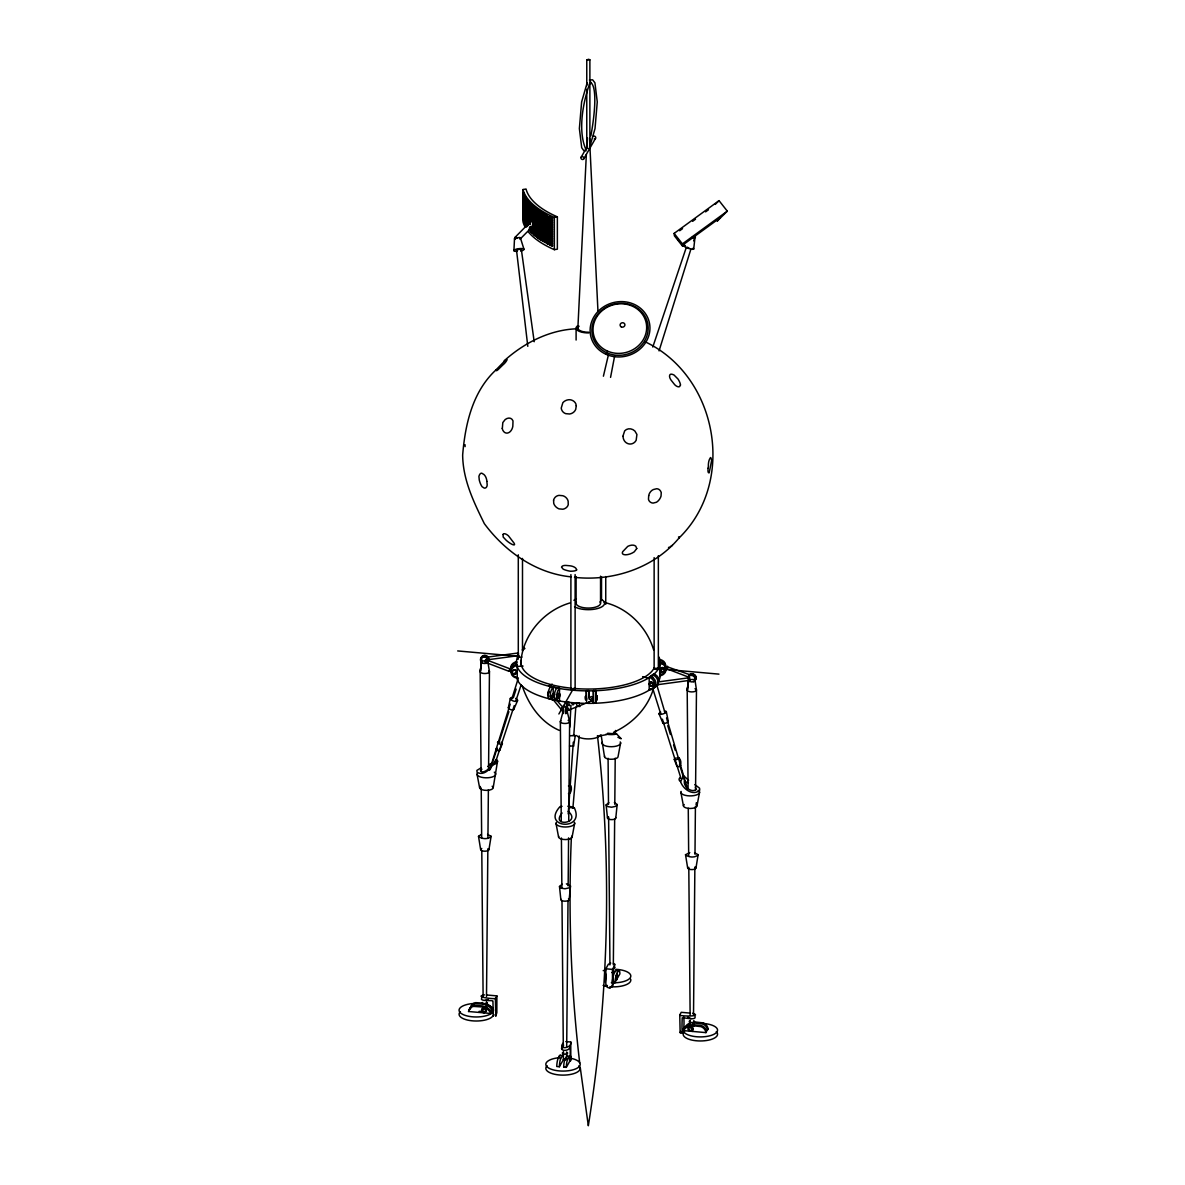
<?xml version="1.0" encoding="UTF-8"?>
<svg xmlns="http://www.w3.org/2000/svg" width="1185" height="1185" viewBox="0 0 1185 1185"><rect width="100%" height="100%" fill="white"/><g stroke="black" fill="none" stroke-linecap="round" stroke-linejoin="round"><path stroke-width="1.5" d="M616.141 977.714L616.156 979.491L617.474 975.151L617.148 979.61L616.911 973.344L618.763 970.278A7.066 1.422 -84.9 0 1 619.888 973.848L614.808 982.735L612.201 982.498A11.983 2.414 -84.9 0 1 614.289 973.107L616.156 970.041A7.066 1.422 -84.9 0 1 617.015 971.107M586.545 700.839L586.294 690.677L588.975 690.633L589.226 699.343M486.413 1007.546L486.457 1002.006M486.502 996.466L487.85 848.815M487.939 837.736L488.383 789.758M488.561 769.45L489.449 671.628L487.598 660.341M566.608 1055.657L566.637 1051.969M566.697 1046.429L568.015 900.63M568.148 885.862L568.578 837.869M568.726 821.264L569.63 721.606L566.845 709.963M613.237 975.951L613.297 970.411M613.341 964.886L614.659 819.072M614.793 804.304L615.208 758.163M615.43 734.167L615.459 730.478M693.432 1025.914L693.462 1022.225M693.521 1014.849L694.869 867.198M694.988 854.281L695.417 806.289M695.565 789.684L696.469 690.011L694.825 678.916M586.471 698.661L586.471 700.172M596.233 698.498L596.173 699.861M559.764 1057.761L559.542 1055.568L558.89 1057.687M596.099 696.365L596.218 697.165M567.452 709.297L566.904 706.275L566.504 713.266M571.377 837.306C568.104 912.48 570.903 987.935 579.672 1062.649M586.516 702.038L586.294 703.179M589.197 701.994L588.975 703.135M615.948 977.995L616.244 976.707M616.837 977.506L616.867 979.047M513.92 250.687L514.497 238.763M577.865 328.275L586.338 154.583M586.605 149.029L587.153 137.949M689.255 678.531L689.596 677.716L689.937 680.338L658.238 684.604L658.356 681.908L689.477 677.716M569.792 727.205L570.992 705.105M572.962 705.09L573.051 703.668L571.496 703.431M586.338 696.143L586.501 699.076M572.873 808.185L579.184 735.929M569.452 1059.005L570.829 1056.576L570.533 1060.975L569.955 1056.487L569.541 1060.945L570.029 1059.923M568.207 813.947L573.303 742.18M573.821 734.818L575.792 707.208M601.121 734.996L604.498 756.697M518.423 654.772L518.289 655.66L487.153 659.838M569.155 899.474L570.503 886.113L566.386 883.847M615.8 817.917L617.163 804.556L614.378 802.497M615.978 977.432L616.6 975.077L616.141 978.04M622.954 436.11L624.673 430.866A7.658 6.903 50.8 0 1 634.893 431.044L636.923 434.48L636.152 440.346A7.643 7.036 87.3 0 1 628.139 443.738L626.435 442.909A7.643 7.036 87.3 0 1 623.058 436.287M568.444 793.698C571.407 794.439 572.799 785.137 569.467 785.433M481.599 661.778L480.281 671.303L481.821 660.371M688.618 680.16L687.3 689.685L688.841 678.753M497.552 761.14L493.212 787.581M567.378 710.215L567.082 711.904M520.733 664.429C521.785 635.93 543.056 610.823 570.044 602.928M481.584 662L480.177 671.776L481.08 771.42M688.603 680.383L687.196 690.159L688.085 787.951M465.009 444.671L465.113 446.612M558.757 695.639L558.594 694.292L557.72 695.091M590.13 699.683L591.493 698.661L592.796 700.394L568.133 710.348M693.714 248.954L695.077 236.57L693.684 240.851M518.438 653.202L518.319 655.646M569.541 746.017L573.599 746.032L575.288 735.604L573.229 735.07M488.961 849.512L491.108 836.314L487.583 834.433M695.995 867.894L698.128 854.681L694.603 852.815M480.651 849.645L478.503 836.329L481.273 834.447M491.108 836.314C488.62 839.676 481.406 839.187 478.503 836.329M687.67 868.027L685.523 854.711L689.774 852.607M698.128 854.681C695.639 858.058 688.426 857.57 685.523 854.711M567.037 703.668L566.623 704.527L566.993 701.994M496.322 369.587L496.174 370.327A7.599 1.303 -53.6 0 0 498.633 369.113L502.633 365.173A7.614 1.985 -39.1 0 0 506.736 360.329A7.614 0.889 -35.3 0 0 505.565 360.062L496.322 369.587C472.578 391.331 465.172 424.186 462.654 455.04C462.935 479.895 473.63 501.803 484.324 523.622C504.914 551.455 535.99 573.466 571.066 576.843M574.503 577.332C612.912 581.628 654.046 568.015 679.049 537.99L679.183 537.249A7.599 1.303 -53.6 0 0 678.501 537.027M572.148 836.788L574.695 823.175M620.629 742.876L618.081 756.489A6.799 2.681 0 0 1 610.675 759.259A6.799 2.681 0 0 1 604.661 756M697.032 805.681L699.58 792.069M610.556 377.378L614.674 355.796M590.841 135.845C593.611 121.64 598.321 87.542 590.56 82.358M508.35 707.8L510.305 698.587M586.768 85.587L586.768 59.887L588.664 59.265L589.878 59.842L589.878 147.947L588.782 148.555M589.878 59.842L586.768 59.887M587.271 148.421L587.182 147.562M565.837 1059.908L563.482 1059.568L564.519 1058.783M603.402 376.208L608.438 354.789M509.817 670.177L509.002 671.273L509.817 668.947M560.475 721.265L563.482 709.963M679.079 758.044C682.338 760.888 680.842 769.198 677.168 765.984M560.846 899.608L559.483 886.469L562.208 884.217M570.503 886.113L568.918 887.921L565.023 888.765L561.112 888.172L559.483 886.469M607.49 818.05L606.127 804.911L608.868 802.675M617.163 804.556L615.563 806.363L611.682 807.222L607.772 806.615L606.127 804.911M563.63 1045.126C556.343 1051.732 570.755 1052.339 570.237 1045.703L570.237 1055.613M610.734 963.138L608.29 964.323L605.846 968.797L605.846 984.735A3.392 3.051 29.8 0 0 609.979 987.875L611.964 986.305A3.392 3.051 29.8 0 0 613.015 984.35L613.015 971.137L614.645 966.471M494.026 1014.79L493.316 1016.034L492.93 1001.014C492.071 999.918 478.947 1001.799 481.806 997.977M680.857 1031.424L680.146 1032.668L679.76 1014.908L681.256 1012.316L689.833 1013.071M489.538 770.354L510.217 704.083M511.846 698.854L518.378 677.924M659.053 350.893L690.914 249.072M490.412 769.05L497.122 748.194M498.796 742.98L508.883 711.681M513.357 697.772L516.156 689.092M495.3 762.755L514.275 705.579M516.008 700.379L521.178 684.782M652.787 347.042L686.233 247.635M566.845 710.274L565.749 711.37M533.931 221.832L532.006 220.129L515.045 237.356L515.875 238.066M499.655 750.386L502.307 743.825M589.582 83.854C582.59 103.613 578.087 130.617 585.538 148.629M589.582 147.518L595.018 128.602L597.27 101.925L594.929 82.817L592.604 79.795L589.434 80.047M563.423 712.259C561.572 714.585 562.416 704.334 563.897 706.66M513.727 709.43L517.534 700.779M589.982 697.461L591.271 696.543L592.559 697.432M587.197 82.713L581.628 101.91L579.376 128.587L581.702 147.695L583.731 150.569L586.279 150.762M652.787 690.781C646.403 709.682 631.412 724.287 613.46 732.374M552.832 697.002L551.958 695.165L550.181 695.98L561.409 709.711L563.379 709.178M606.068 974.263L606.113 978.247M654.653 686.604L653.661 687.315M581.124 157.249L587.464 146.17M583.746 158.909A1.555 1.392 29.8 0 0 582.442 156.657A1.555 1.392 29.8 0 0 581.124 158.672A1.555 1.392 29.8 0 0 583.746 158.909L595.522 138.334M481.184 767.791L476.888 770.413L477.096 772.368C484.902 776.605 492.264 766.813 495.286 760.607M558.89 713.992L573.022 689.285M469.156 1010.464L468.564 1011.501L491.138 1013.501L491.716 1012.464A11.983 10.739 29.8 0 0 482.428 1005.917L474.163 1005.369A7.066 6.34 29.8 0 0 469.156 1010.464L468.564 1011.501A7.066 6.34 29.8 0 1 473.57 1006.406L481.836 1006.939A11.983 10.739 29.8 0 1 491.138 1013.501M484.354 1004.406A11.983 10.739 29.8 0 0 483.391 1004.213L475.141 1003.665A7.066 6.34 29.8 0 0 470.134 1008.761L470.726 1007.739A7.066 6.34 29.8 0 1 475.718 1002.643L482.325 1003.043M496.885 995.889L496.841 1012.657L495.774 1016.256L495.389 998.496L496.885 995.889L487.183 995.03M489.227 1010.464L492.693 1010.775L493.286 1009.738A11.983 10.739 29.8 0 0 484.946 1003.384M694.854 784.633L699.55 788.173L699.742 790.202C692.914 796.468 682.797 788.869 680.545 781.537L683.789 775.849L688.618 780.367M563.334 1042.918C556.861 1049.91 572.192 1048.784 570.785 1042.015L565.837 1041.571M611.401 987.268A3.392 3.051 29.8 0 0 612.467 985.313L612.467 969.374L615.119 964.516L613.371 963.212M561.142 1055.391A11.983 2.414 -84.9 0 0 559.735 1055.554L557.883 1058.99A7.066 1.422 -84.9 0 0 556.743 1066.5L559.364 1066.737L563.601 1059.331M568.237 1056.294A11.983 2.414 -84.9 0 0 566.667 1056.161L564.801 1059.612A7.066 1.422 -84.9 0 0 563.675 1067.122L566.282 1067.344L571.377 1058.457L573.54 1058.96A17.197 6.769 0 0 1 573.821 1069.581A17.197 6.769 0 0 1 547.514 1067.241A17.197 6.769 0 0 1 559.364 1057.701M609.979 987.875L611.964 986.305M683.36 1030.609L683.952 1029.587A11.983 10.739 29.8 0 1 693.24 1024.669L701.505 1025.603A7.066 6.34 29.8 0 1 706.512 1031.587L705.919 1032.609L683.36 1030.609A11.983 10.739 29.8 0 1 692.662 1025.706L700.928 1026.625A7.066 6.34 29.8 0 1 705.919 1032.609L706.512 1031.587M692.321 1023.099A11.983 10.739 29.8 0 1 694.217 1022.981L702.483 1023.899A7.066 6.34 29.8 0 1 707.489 1029.883L708.067 1028.847A7.066 6.34 29.8 0 0 703.075 1022.877L694.81 1021.944A11.983 10.739 29.8 0 0 693.847 1021.974M707.489 1029.883L708.067 1028.847M470.134 1008.761L470.726 1007.739M695.506 237L692.618 236.733M575.199 735.722L569.748 735.707M573.599 746.032L572.725 745.632M570.77 785.862L568.459 785.966M515.653 672.384L514.897 673.036M482.917 1009.383L482.828 1010.864M562.09 812.984C549.796 827.634 582.353 823.427 568.193 811.34M682.664 246.302L685.063 243.34L719.591 218.173L717.206 221.121L727.309 211.152L719.043 200.65L674.146 233.386L674.398 235.8L682.664 246.302L682.412 243.888L674.146 233.386M695.136 1016.626C696.336 1021.04 683.775 1017.16 682.219 1017.856C681.034 1045.377 685.123 1029.098 683.715 1016.908M589.449 84.135L590.871 82.254M552.788 693.847L554.832 694.277L554.121 695.921M495.76 759.57L497.063 760A11.154 4.399 0 0 1 494.604 764.295L492.856 764.873M679.049 537.99C736.951 481.584 717.503 375.556 644.625 341.547M615.015 967.656L613.4 968.649M561.631 1048.606L562.519 1047.881M504.158 360.832C523.844 343.013 549.707 329.697 576.814 328.793M520.052 239.163L532.88 226.142M715.251 204.398L719.043 200.65M689.507 1027.869L691.314 1027.721L691.433 1029.676M650.713 683.167L652.579 683.449L652.461 685.152M486.043 661.793L484.621 661.289L485.806 659.645L509.624 668.695M481.91 769.169L480.443 770.428C483.287 777.079 499.122 758.948 487.761 766.473M650.432 688.855L649.187 689.788L649.187 677.302L653.735 673.88A6.829 5.555 53.1 0 1 659.26 681.271M679.672 230.749L682.545 228.646M692.618 221.314L695.506 219.21M705.579 211.863L708.452 209.775M682.412 243.888L727.309 211.152M689.833 674.724L667.022 666.74L667.022 668.858L688.915 677.242M686.767 1026.003L684.5 1027.528A17.197 6.769 0 0 0 695.136 1036.594A17.197 6.769 0 0 0 717.132 1031.631A17.197 6.769 0 0 0 702.675 1023.44M672.413 545.352L670.651 546.448M568.859 710.511L568.622 708.171L567.467 709.222M549.025 685.996L552.166 684.115M492.264 762.933L488.635 764.932M519.726 238.54L520.378 238.096A3.2 0.815 -8 0 0 519.356 237.474L514.527 238.54A3.2 0.815 -8 0 0 515.031 239.074M520.689 250.168C522.703 248.435 514.645 249.65 517.46 250.627M488.398 999.622L485.095 1000.318M484.65 1011.353L483.673 1011.457M552.314 697.432L550.329 696.913M592.174 701.046L590.811 700.839M515.045 237.356L517.371 237.741L515.297 238.777M598.499 736.107L606.601 734.626M617.903 737.307L621.207 738.744L616.674 734.033L614.6 734.404A11.154 4.399 0 0 1 606.098 734.107M562.045 806.318L559.957 806.689C540.686 828.122 585.42 831.485 574.384 807.977L572.918 807.281A11.154 4.399 0 0 0 567.808 806.23M525.029 226.927A124.232 48.941 0 0 1 523.015 221.832L523.015 189.541L526.036 189.007A124.232 48.941 0 0 0 557.365 216.855L557.365 249.161L554.343 249.679A124.232 48.941 0 0 1 528.377 231.919M523.015 189.541A124.232 48.941 0 0 0 554.343 217.388L557.365 216.855M548.033 244.199L547.322 215.655L547.322 243.843L551.055 243.68M488.472 656.979L518.408 652.965M693.669 679.509L691.433 679.523M517.638 666.385L523.074 666.088M509.106 671.362L485.095 662.178M667.022 668.858L667.54 666.207M484.532 994.852C472.43 997.103 495.745 999.266 495.389 998.496M689.818 680.338L689.389 679.553M679.746 765.021L680.738 765.303M593.389 690.574L593.463 703.386L593.389 690.574L596.07 690.529L596.129 703.342L596.07 699.446M593.389 703.06L596.07 703.016M574.918 703.742L573.051 703.668M694.469 236.941L693.669 236.881M485.198 661.186L482.428 660.756M457.691 650.935L519.311 656.401M653.705 668.34L718.954 674.132M577.599 706.275L579.969 706.527A6.829 1.378 -84.9 0 1 579.435 705.401M607.668 733.234L616.674 734.033M568.978 807.489L574.384 807.977M605.846 968.797L612.467 969.374M679.76 1014.908C678.25 1016.33 704.083 1016.923 692.588 1013.264M479.11 1011.353L482.428 1011.649M679.997 1032.476L682.456 1032.698M680.323 1032.653L682.782 1032.861M563.675 1067.122L566.282 1067.344A7.066 1.422 -84.9 0 1 567.422 1059.834L569.274 1056.398A11.983 2.414 -84.9 0 1 571.377 1058.457M691.077 1018.641L687.863 1017.322M553.202 699.505L550.832 699.002A6.829 2.918 -78.3 0 1 547.944 694.928A6.829 2.918 -78.3 0 1 550.832 686.515L559.498 688.292L559.498 700.794L557.128 700.305A6.829 2.918 -78.3 0 1 556.358 700.557M550.832 686.515L553.202 687.004L553.202 694.143M642.611 676.665L647.869 678.027M604.217 602.395C627.828 607.89 646.625 626.791 653.616 649.78M688.885 247.946L686.974 247.117M688.411 782.648L684.263 781.641C683.938 787.003 691.359 793.076 696.202 789.58L695.402 787.329M663.037 668.37L663.793 668.977M552.491 218.958L550.092 217.862A124.232 48.941 0 0 1 523.844 194.533L523.429 192.429L523.577 221.077M552.491 220.721L550.092 219.625A124.232 48.941 0 0 1 523.844 196.295L523.266 192.755M552.491 222.484L550.092 221.388A124.232 48.941 0 0 1 523.844 198.058L523.266 196.28L523.844 199.821A124.232 48.941 0 0 0 550.092 223.15L552.491 224.246M552.491 226.009L550.092 224.913A124.232 48.941 0 0 1 523.844 201.583L523.266 199.791L523.844 203.346A124.232 48.941 0 0 0 550.092 226.661L552.491 227.772M552.491 229.535L550.092 228.424A124.232 48.941 0 0 1 523.844 205.109L523.266 203.316L523.844 206.857A124.232 48.941 0 0 0 550.092 230.186L552.491 231.297M552.491 233.06L550.092 231.949A124.232 48.941 0 0 1 523.844 208.619L523.266 206.842L523.844 210.382A124.232 48.941 0 0 0 530.554 220.351M552.491 234.823L550.092 233.712A124.232 48.941 0 0 1 533.043 222.736M552.491 236.57L550.092 235.474A124.232 48.941 0 0 1 533.043 224.498M552.491 238.333L550.092 237.237A124.232 48.941 0 0 1 533.043 226.261M552.491 240.096L550.092 239A124.232 48.941 0 0 1 533.043 228.024M552.491 241.858L550.092 240.762A124.232 48.941 0 0 1 530.554 227.387M552.491 243.621L550.092 242.525A124.232 48.941 0 0 1 530.554 229.149M552.491 245.384L550.092 244.273A124.232 48.941 0 0 1 530.554 230.912M559.409 730.434C540.656 722.287 528.688 704.927 522.289 686.1M486.043 659.675L486.502 660.549M535.294 207.982L535.768 236.57L535.768 208.382M680.545 781.537L679.583 780.708A11.154 4.399 0 0 1 680.353 777.36M563.542 711.37L563.142 710.585M529.191 230.379L529.562 227.268M563.379 707.949L561.66 707.741L561.201 709.489M552.832 695.773L562.208 706.601M523.844 193.762L523.889 222.01L523.577 192.903M524.511 195.184L524.718 223.817L524.096 194.281L524.303 222.913M659.008 713.755L662.845 722.998M674.265 759.392L676.946 766.369M520.408 237.874L523.977 249.28M653.024 689.359L660.726 713.903M662.385 719.162L681.108 778.782M667.747 725.709L670.414 734.507M673.628 745.054L675.243 750.327M679.523 764.384L687.019 788.988M657.186 686.278L664.992 712.703M666.548 717.991L687.359 788.469M666.34 711.696L668.296 721.472M680.886 792.365L683.434 805.904M556.017 823.471L558.565 836.995M477.066 774.279L479.614 787.803M521.267 248.909L534.198 341.724M597.462 735.633C612.304 865.287 608.912 996.911 588.323 1125.75L580.324 1068.07M516.453 249.591L527.799 346.331M502.336 428.466L502.81 422.571L505.195 419.534A7.658 5.407 -59.8 0 1 513.001 420.942L512.824 426.333A7.821 5.436 -80.7 0 1 509.046 432.495L507.654 433.043A7.821 5.436 -80.7 0 1 502.188 428.363M659.778 663.333A6.829 6.266 -5.8 0 1 666.014 669.481A6.829 6.266 -5.8 0 1 659.778 675.82L659.675 662.267A6.829 6.266 -5.8 0 1 664.104 672.695M659.778 675.82L659.675 674.769A6.829 6.266 -5.8 0 0 662.83 673.717M517.267 665.585A6.829 6.266 -5.8 0 0 511.031 671.925A6.829 6.266 -5.8 0 0 517.267 678.087L517.149 664.533A6.829 6.266 -5.8 0 0 511.135 672.413M517.149 677.02L517.267 678.087M589.493 137.904L597.966 311.344M596.233 696.691L596.218 697.476M596.248 697.21L596.277 698.928M585.597 697.965C585.508 704.66 585.538 691.373 585.434 698.143M688.263 808.244L688.692 856.222M688.796 867.287L690.129 1014.893M690.188 1020.433L690.233 1025.973M608.083 758.282L608.497 804.408M608.616 817.324L609.949 964.931M560.357 721.739L561.26 821.383M561.409 837.988L561.868 887.802M561.986 900.719L563.305 1046.488M563.349 1052.028L563.423 1059.405M481.228 788.025L481.673 837.839M481.791 850.756L483.11 996.526M694.217 1022.981L694.217 1025.84M692.662 1025.706L692.662 1031.439M658.356 555.691L658.356 668.533M654.135 557.617L654.135 668.592M652.491 678.383L652.491 674.813A6.829 5.555 53.1 0 1 658.016 682.204M605.742 576.547L605.742 604.291M601.521 576.621L601.521 600.662M600.543 576.191L600.543 603.061M596.07 690.529L596.07 695.876M588.975 690.633L588.975 697.772M586.768 89.26L586.768 148.006M586.294 690.677L586.294 696.039M576.103 328.304L576.103 340.051M576.103 576.591L576.103 603.446M575.125 574.577L575.125 689.255M570.903 574.636L570.903 689.329M570.785 1042.015L570.785 1057.953A3.392 3.051 29.8 0 1 570.622 1058.694M566.667 1056.161L566.667 1059.034M554.343 217.388L554.343 249.679M532.45 221.388L532.45 205.538L532.88 234.126L532.45 224.913M532.021 220.973L531.591 204.709L531.591 220.558M532.021 226.261L532.021 233.297L531.591 227.609M531.147 221.906L530.717 203.879L530.717 221.491M531.147 227.194L531.147 232.482L530.717 226.779M530.317 222.839L529.947 203.035L529.947 224.172M530.317 226.365L530.317 231.638L529.947 227.698M529.562 223.758L529.191 202.191L529.191 223.328M528.806 224.661L528.436 201.346L528.436 224.246M528.095 223.817L527.784 200.487L527.784 225.135M527.458 226.468L527.132 199.613L527.132 226.039M526.807 225.594L526.495 198.754L526.495 226.927M522.496 558.431L522.496 650.92M518.289 554.802L518.289 656.534M658.875 656.979A71.959 28.351 0 0 1 587.449 690.87A71.959 28.351 0 0 1 518.126 656.297M521.948 657.068A2.103 0.83 0 0 1 518.956 657.112A2.103 0.83 0 0 1 518.837 655.942M653.987 668.355A67.308 26.514 0 0 1 573.525 688.396M571.629 688.218A67.308 26.514 0 0 1 521.296 660.134M649.187 677.302A6.829 5.555 53.1 0 1 654.712 684.693A6.829 5.555 53.1 0 1 649.187 689.788M658.534 684.1A6.829 5.555 53.1 0 1 655.201 686.367M559.498 700.794A6.829 2.918 -78.3 0 1 556.594 696.721A6.829 2.918 -78.3 0 1 559.498 688.292L557.128 687.804A6.829 2.918 -78.3 0 0 554.61 698.928M600.336 735.115A12.324 4.858 0 0 1 588.812 738.907A12.324 4.858 0 0 1 576.562 735.5M664.415 711.133A3.807 1.229 -16.9 0 1 665.555 712.733A3.807 1.229 -16.9 0 1 659.941 714.318A3.807 1.229 -16.9 0 1 660.741 712.17M667.436 721.043A2.829 0.904 -16.9 0 1 667.555 722.346A2.829 0.904 -16.9 0 1 663.704 723.428A2.829 0.904 -16.9 0 1 663.585 722.124M677.227 757.748A2.503 0.8 -16.9 0 1 678.679 758.622A2.503 0.8 -16.9 0 1 674.739 759.733A2.503 0.8 -16.9 0 1 675.983 758.104M515.697 698.395A3.807 1.659 17.8 0 1 516.63 701.327A3.807 1.659 17.8 0 1 510.853 699.58A3.807 1.659 17.8 0 1 512.912 697.535M513.683 708.763A2.829 1.229 17.8 0 1 512.305 709.919A2.829 1.229 17.8 0 1 508.898 708.674A2.829 1.229 17.8 0 1 509.091 707.075M501.107 742.254A2.503 1.081 17.8 0 1 501.729 744.195A2.503 1.081 17.8 0 1 497.922 743.039A2.503 1.081 17.8 0 1 499.27 741.706M499.107 749.379A1.97 0.859 17.8 0 1 498.944 750.712A1.97 0.859 17.8 0 1 496.1 749.675A1.97 0.859 17.8 0 1 497.256 748.713M695.343 867.079A4.162 1.644 0 0 1 692.544 869.568A4.162 1.644 0 0 1 687.774 867.598M690.218 1022.833A11.983 10.739 29.8 0 0 685.508 1026.847L684.915 1027.884A11.983 10.739 29.8 0 1 690.5 1023.529M716.273 1031.617A17.197 6.769 0 0 1 700.291 1040.963A17.197 6.769 0 0 1 684.5 1031.572M696.262 689.537A4.636 1.822 0 0 1 691.418 691.907A4.636 1.822 0 0 1 687.73 689.24M694.973 688.737A4.636 1.822 0 0 1 695.758 689.107M660.356 664.548A2.237 2.059 -5.8 0 1 660.741 664.148M663.556 671.377A2.237 2.059 -5.8 0 1 660.356 669.584A2.237 2.059 -5.8 0 1 663.511 667.644A2.237 2.059 -5.8 0 1 664.044 671.066M661.141 672.68A6.829 6.266 -5.8 0 1 659.497 673.036M665.718 666.681A6.829 6.266 -5.8 0 0 659.497 660.534L659.378 659.482A6.829 6.266 -5.8 0 1 665.407 667.17M658.149 679.316A2.237 1.822 53.1 0 1 658.282 681.834M649.898 684.575A2.237 1.822 53.1 0 1 651.498 681.967A2.237 1.822 53.1 0 1 653.602 684.974A2.237 1.822 53.1 0 1 650.565 685.523M657.823 683.701A6.829 5.555 53.1 0 1 653.957 687.3M650.432 676.368A6.829 5.555 53.1 0 1 655.912 682.975A6.829 5.555 53.1 0 1 651.898 688.841M658.06 681.434A6.829 6.118 29.8 0 0 659.127 678.62L658.534 679.657A6.829 6.118 29.8 0 1 658.193 681.138M693.61 1020.744A2.622 1.037 0 0 1 693.758 1022.196A2.622 1.037 0 0 1 690.055 1022.255A2.622 1.037 0 0 1 689.907 1020.803M698.143 790.247A9.347 3.688 0 0 1 691.818 795.846A9.347 3.688 0 0 1 681.108 791.417M696.336 802.689A6.118 2.414 0 0 1 696.202 803.312M695.98 804.363A6.799 2.681 0 0 1 690.5 808.466A6.799 2.681 0 0 1 684.219 804.541M655.72 685.523A6.829 6.118 29.8 0 1 653.32 687.389M655.853 685.226A6.829 6.118 29.8 0 1 652.728 688.411M688.929 1029.854A2.237 2 29.8 0 1 689.996 1026.625A2.237 2 29.8 0 1 692.736 1029.187A2.237 2 29.8 0 1 689.344 1030.254M688.144 678.368A3.54 3.17 29.8 0 1 693.062 675.85A3.54 3.17 29.8 0 1 693.817 681.36A3.54 3.17 29.8 0 1 688.263 679.212M689.048 677.85A3.54 3.17 29.8 0 1 693.269 674.235A3.54 3.17 29.8 0 1 694.825 679.82M688.485 678.101A4.014 3.599 29.8 0 1 693.284 673.998A4.014 3.599 29.8 0 1 695.047 680.338M687.774 678.131A4.014 3.599 29.8 0 1 693.669 675.45A4.014 3.599 29.8 0 1 693.669 681.849M689.744 681.508A4.014 3.599 29.8 0 1 688.307 680.027M610.527 986.912A3.392 3.051 29.8 0 1 609.712 986.927M607.461 985.905A3.392 3.051 29.8 0 1 606.927 985.268M615.622 817.502A4.162 1.644 0 0 1 610.734 819.59A4.162 1.644 0 0 1 608.586 816.88M605.268 981.891A11.983 2.414 -84.9 0 1 606.142 976.381M615.933 969.33A17.197 6.769 0 0 1 630.672 976.944A17.197 6.769 0 0 1 611.312 982.75M603.209 970.648A17.197 6.769 0 0 1 605.757 970.011M630.687 979.225A17.197 6.769 0 0 1 611.312 986.794M606.987 986.32A17.197 6.769 0 0 1 603.106 985.431M614.808 982.735A11.983 2.414 -84.9 0 1 616.911 973.344M613.43 970.767A2.622 1.037 0 0 1 614.111 971.893A2.622 1.037 0 0 1 611.756 972.559M620.214 741.928A9.347 3.688 0 0 1 611.667 746.713A9.347 3.688 0 0 1 602.173 742.225M568.504 898.66A4.162 1.644 0 0 1 565.704 901.163A4.162 1.644 0 0 1 560.935 899.178M578.917 1065.789A17.197 6.769 0 0 1 562.949 1075.121A17.197 6.769 0 0 1 547.159 1065.745M559.364 1066.737A7.066 1.422 -84.9 0 1 560.49 1059.227L562.357 1055.776A11.983 2.414 -84.9 0 1 563.379 1055.257M568.133 720.332A4.636 1.822 0 0 1 568.667 722.791A4.636 1.822 0 0 1 562.49 723.206A4.636 1.822 0 0 1 560.89 720.821M565.986 713.696A4.014 0.815 -84.9 0 1 565.349 710.615A4.014 0.815 -84.9 0 1 566.297 705.919A4.014 0.815 -84.9 0 1 567.111 708.186M563.467 713.474A4.014 0.815 -84.9 0 1 563.068 707.978A4.014 0.815 -84.9 0 1 564.549 707.06M558.268 697.521A2.237 0.963 -78.3 0 1 557.187 695.728A2.237 0.963 -78.3 0 1 558.802 693.403A2.237 0.963 -78.3 0 1 558.787 696.78M548.062 695.654A2.237 0.963 -78.3 0 1 547.87 693.106A2.237 0.963 -78.3 0 1 549.188 691.388M548.596 693.551A2.237 0.963 -78.3 0 1 549.188 692.055M555.661 700.409A6.829 2.918 -78.3 0 1 555.069 699.846M552.447 699.757A6.829 2.918 -78.3 0 1 550.329 694.632A6.829 2.918 -78.3 0 1 553.202 687.004M579.272 704.305A6.829 1.378 -84.9 0 1 579.184 702.912L576.577 702.69A6.829 1.378 -84.9 0 0 577.065 705.934M567.215 1052.532A2.622 1.037 0 0 1 566.4 1053.954A2.622 1.037 0 0 1 562.786 1053.643A2.622 1.037 0 0 1 563.601 1052.206M574.281 822.227A9.347 3.688 0 0 1 565.734 826.997A9.347 3.688 0 0 1 556.239 822.508M571.851 836.092A6.799 2.681 0 0 1 565.63 839.572A6.799 2.681 0 0 1 558.727 836.299M488.783 849.082A4.162 1.644 0 0 1 483.895 851.171A4.162 1.644 0 0 1 481.762 848.46M486.798 1004.85A17.197 6.769 0 0 1 492.13 1012.819L489.879 1014.345A17.197 6.769 0 0 1 461.35 1013.575A17.197 6.769 0 0 1 474.104 1003.488M493.316 1015.16A17.197 6.769 0 0 1 471.763 1020.774A17.197 6.769 0 0 1 460.417 1011.635M485.302 1004.687A11.983 10.739 29.8 0 1 492.693 1010.775M486.591 1002.362A2.622 1.037 0 0 1 486.739 1003.813A2.622 1.037 0 0 1 483.036 1003.873A2.622 1.037 0 0 1 482.887 1002.421M488.738 670.725A4.636 1.822 0 0 1 484.991 673.539A4.636 1.822 0 0 1 480.71 670.858M515.505 676.724A6.829 6.266 -5.8 0 1 511.742 673.835M511.55 672.102A6.829 6.266 -5.8 0 1 510.942 670.666M510.735 669.14A6.829 6.266 -5.8 0 1 516.971 662.785L516.867 661.734A6.829 6.266 -5.8 0 0 510.839 669.614M518.363 658.045A2.237 1.822 53.1 0 1 518.497 655.572M518.112 659.408A6.829 5.555 53.1 0 1 518.112 653.453M522.274 649.898A6.829 5.555 53.1 0 1 524.748 648.713M522.644 650.047A6.829 5.555 53.1 0 1 524.659 648.195M492.16 786.262A6.799 2.681 0 0 1 486.679 790.365A6.799 2.681 0 0 1 480.384 786.455M494.308 772.161A9.347 3.688 0 0 1 487.998 777.76A9.347 3.688 0 0 1 477.288 773.316M486.457 1004.524A2.237 2 29.8 0 1 487.865 1005.502M486.65 1004.184A2.237 2 29.8 0 1 488.309 1005.665M487.257 662.148A3.54 3.17 29.8 0 1 481.436 661.882A3.54 3.17 29.8 0 1 483.658 657.008A3.54 3.17 29.8 0 1 487.598 661.393A3.54 3.17 29.8 0 0 486.768 656.223M481.717 659.438A3.54 3.17 29.8 0 1 481.717 657.749M482.058 656.994A3.54 3.17 29.8 0 1 482.606 656.371M483.317 655.912A3.54 3.17 29.8 0 1 485.939 655.823M482.413 663.096A4.014 3.599 29.8 0 1 481.362 657.423A4.014 3.599 29.8 0 1 487.376 657.971A4.014 3.599 29.8 0 1 486.339 663.452M481.54 660.623A4.014 3.599 29.8 0 1 482.695 655.853A4.014 3.599 29.8 0 1 487.939 656.964A4.014 3.599 29.8 0 1 487.716 661.941M693.032 248.198A5.081 1.022 18 0 1 691.684 249.206A5.081 1.022 18 0 1 685.182 247.013A5.081 1.022 18 0 1 685.404 245.621M691.773 237.504A2.207 1.348 17.9 0 0 692.988 237.815L694.558 237.444A2.992 1.837 17.9 0 0 695.047 236.274M516.779 251.442A5.081 1.318 -7.3 0 1 515.12 249.576A5.081 1.318 -7.3 0 1 523.118 248.731A5.081 1.318 -7.3 0 1 520.63 251.042M669.407 547.115A7.614 0.889 -35.3 0 1 668.503 547.5M593.137 136.393A1.555 1.392 29.8 0 1 595.611 137.09A1.555 1.392 29.8 0 1 594.203 138.926M679.405 241.547A3.466 1.303 53.9 0 1 677.509 238.674M530.554 222.113A124.232 48.941 0 0 1 523.844 212.145L523.266 210.367L523.844 213.907A124.232 48.941 0 0 0 530.554 223.876M528.377 223.195A124.232 48.941 0 0 1 523.844 215.67L523.266 213.893L523.844 217.433A124.232 48.941 0 0 0 528.377 224.957M526.525 224.246A124.232 48.941 0 0 1 523.844 219.195L523.266 217.403L523.844 220.958A124.232 48.941 0 0 0 526.525 226.009M657.231 667.822A2.103 0.83 0 0 1 658.03 669.007A2.103 0.83 0 0 1 654.964 669.214A2.103 0.83 0 0 1 654.698 667.999M573.999 688.559A2.103 0.83 0 0 1 574.681 689.803A2.103 0.83 0 0 1 571.451 689.848A2.103 0.83 0 0 1 571.881 688.589M602.069 599.832A16.264 6.414 0 0 1 597.018 608.675A16.264 6.414 0 0 1 574.577 606.69M573.925 600.277A16.264 6.414 0 0 1 576.369 598.914M599.995 601.832A12.235 4.814 0 0 1 588.812 608.068A12.235 4.814 0 0 1 576.399 602.202M650.743 689.122A71.959 28.351 0 0 1 587.804 703.372M584.383 703.327A71.959 28.351 0 0 1 556.535 700.453M553.054 699.728A71.959 28.351 0 0 1 516.675 677.642M660.223 673.895A71.959 28.351 0 0 1 658.519 681.256M588.738 332.23A10.458 4.118 0 0 1 579.065 326.201M588.812 332.926A12.235 4.814 0 0 1 577.495 325.875M576.265 405.759L575.717 409.403A7.599 7.347 -16.5 0 1 569.6 413.995L565.719 413.654A7.599 7.036 -46.3 0 1 561.231 408.114L562.845 402.693A7.614 6.399 -22.9 0 1 569.941 399.715A7.614 6.636 -6.5 0 1 575.836 403.848L576.265 405.759M597.166 698.913L597.107 700.098L597.033 695.625L597.166 698.913M486.857 481.347L487.198 484.917A7.584 4.044 64.2 0 1 484.295 488.116L482.162 486.783A7.584 2.518 72.6 0 1 479.258 479.969L478.918 476.4A7.584 3.288 87.1 0 1 481.821 473.215L483.954 474.533A7.584 4.814 80.2 0 1 486.857 481.347M648.699 495.715L648.476 499.24A7.584 5.881 -41.3 0 0 653.083 503.092L656.446 502.262A7.584 4.918 -56.6 0 0 661.037 496.115L661.245 492.59A7.584 5.703 -74.1 0 0 656.653 488.738L653.291 489.568A7.584 6.666 -60.5 0 0 648.699 495.715M708.141 468.193L707.978 469.897A7.584 2 -74.7 0 0 709.178 472.8L711.637 460.565A7.584 1.007 85.2 0 0 710.437 457.662L709.563 459.188A7.584 2.77 -89 0 0 708.363 466.268L708.141 468.193M553.588 500.366L553.736 503.418A7.584 6.103 35.2 0 0 559.039 508.883L562.934 509.224A7.584 6.488 10 0 0 568.237 504.706L568.148 501.196A7.584 7.273 18.4 0 0 562.845 495.73L558.965 495.374A7.584 6.873 54.1 0 0 553.647 499.907L553.588 500.366M636.76 548.507L634.271 551.81A7.658 3.259 -21.6 0 1 624.065 554.639A7.806 3.318 -21.6 0 1 622.762 551.603L627.754 546.374A7.643 4.755 -29.7 0 1 635.782 546.211L636.76 548.507M680.457 385.081L679.583 386.606A7.599 3.733 59 0 1 674.739 384.74L671.08 380.133A7.614 3.851 41.7 0 1 669.91 374.815A7.614 2.755 40.8 0 1 674.013 375.008L678.013 379.037A7.599 2.311 56.3 0 1 680.471 385.081M503.077 534.435L503.181 537.057L506.395 540.464A7.658 1.763 38.9 0 0 514.186 544.893A7.806 1.792 38.9 0 0 513.105 541.871L508.395 535.768A7.643 3.007 50.7 0 0 503.077 534.435M576.651 569.852L576.221 570.326A7.614 1.896 3.3 0 1 570.311 571.229A7.614 1.644 12.5 0 1 563.216 569.17L561.527 567.156A7.599 3.407 17.9 0 1 566 565.438L569.881 565.778A7.599 3.733 4.7 0 1 576.014 568.444L576.651 569.852M567.215 705.356L566.978 705.386A6.829 1.378 -84.9 0 1 566.193 701.772L568.815 701.994A6.829 1.378 -84.9 0 0 569.6 705.608L567.215 705.356M550.951 217.477L550.181 217.122L550.181 245.295L550.951 245.65L550.951 217.477M552.491 218.188L551.721 217.833L551.721 246.006L552.491 246.361L552.491 218.188M546.611 215.3L545.915 214.929L546.611 243.473L546.611 215.3M549.455 216.751L548.744 216.396L549.455 244.94L549.455 216.751M542.641 213.048L542.641 241.236L542.641 213.048M543.959 213.804L543.308 213.433L543.959 241.977L543.959 213.804M545.263 214.559L544.611 214.174L545.263 242.732L545.263 214.559M539.042 210.752L539.042 238.926L539.042 210.752M540.241 211.523L540.241 239.696L540.241 211.523M541.426 212.293L541.426 240.466L541.426 212.293M536.864 209.167L536.864 237.356L536.864 209.167M537.946 209.952L537.946 238.141L537.946 209.952M533.842 206.768L533.842 234.941L533.842 206.768M534.82 207.568L534.82 235.756L534.82 207.568M525.162 196.532L525.162 224.72L525.162 196.532M525.696 197.421L525.696 225.594L525.696 197.421M526.229 198.31L526.229 226.483L526.229 198.31M661.363 671.599A2.237 2.059 -5.8 0 0 664.859 670.014A2.237 2.059 -5.8 0 0 661.66 668.044A2.237 2.059 -5.8 0 0 661.363 671.599M649.321 684.337A2.237 1.822 53.1 0 0 652.565 686.204A2.237 1.822 53.1 0 0 651.928 682.575A2.237 1.822 53.1 0 0 649.321 684.337M688.411 1029.721A2.237 2 29.8 0 0 692.188 1030.328A2.237 2 29.8 0 0 690.559 1026.965A2.237 2 29.8 0 0 688.411 1029.721M559.335 697.372A2.237 0.963 -78.3 0 0 559.661 693.625A2.237 0.963 -78.3 0 0 557.957 696.084A2.237 0.963 -78.3 0 0 559.335 697.372M513.52 674.102A2.237 2.059 -5.8 0 0 516.704 672.028A2.237 2.059 -5.8 0 0 513.209 670.547A2.237 2.059 -5.8 0 0 513.52 674.102M513.475 673.747A2.237 2.059 -5.8 0 0 516.675 671.673A2.237 2.059 -5.8 0 0 513.179 670.206A2.237 2.059 -5.8 0 0 513.475 673.747M481.658 1011.116A2.237 2 29.8 0 0 485.376 1012.094A2.237 2 29.8 0 0 484.117 1008.628A2.237 2 29.8 0 0 481.658 1011.116M481.851 1010.775A2.237 2 29.8 0 0 485.569 1011.753A2.237 2 29.8 0 0 484.309 1008.287A2.237 2 29.8 0 0 481.851 1010.775M621.37 326.956A2.429 2.222 -14.8 0 0 624.91 324.779A2.429 2.222 -14.8 0 0 621.236 323.105A2.429 2.222 -14.8 0 0 621.37 326.956M605.876 354.226A30.084 27.507 -14.8 0 0 649.943 327.193A30.084 27.507 -14.8 0 0 604.261 306.426A30.084 27.507 -14.8 0 0 605.876 354.226M607.15 350.953A26.974 24.663 -14.8 0 0 646.654 326.704A26.974 24.663 -14.8 0 0 605.713 308.085A26.974 24.663 -14.8 0 0 607.15 350.953M606.72 352.76A28.307 25.877 -14.8 0 0 648.165 327.312A28.307 25.877 -14.8 0 0 605.194 307.774A28.307 25.877 -14.8 0 0 606.72 352.76"/></g></svg>
